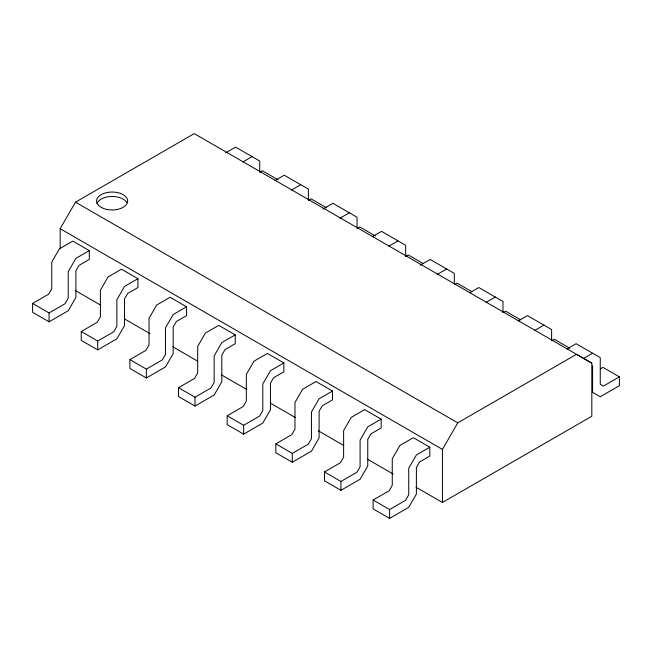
<?xml version="1.0" encoding="UTF-8"?>
<svg xmlns="http://www.w3.org/2000/svg" width="652" height="652" viewBox="0 0 652 652"><rect width="100%" height="100%" fill="white"/><g stroke="black" fill="none" stroke-linecap="round" stroke-linejoin="round"><path stroke-width="0.98" d="M60.18 248.73L60.18 228.697L75.502 202.161L194.239 133.611L591.82 363.148L591.82 416.229L442.439 502.472L416.017 487.215M442.439 502.472L442.439 449.399L457.761 422.855L576.498 354.305L591.82 363.148M225.551 152.927L235.608 147.124L259.732 161.052L259.732 171.892M89.291 250.612L75.885 258.355L68.224 271.623L68.224 298.233L65.045 303.726L49.071 312.952L32.6 303.441L32.6 312.292L49.071 321.803L68.224 310.743L75.885 297.475L75.885 270.865L79.055 265.364L89.291 259.455L89.291 250.612L72.82 241.101L59.413 248.844L51.752 262.112L51.752 288.722L48.582 294.223L32.6 303.441M242.862 161.949L252.079 156.627M259.895 172.218L262.414 170.759L278.021 179.773M275.03 180.522L284.248 175.209L308.38 189.137L308.38 199.977M137.931 278.697L124.524 286.44L116.863 299.708L116.863 326.318L113.692 331.811L97.718 341.037L81.247 331.526L81.247 340.377L97.718 349.888L116.863 338.828L124.524 325.56L124.524 298.95L127.702 293.449L137.931 287.54L137.931 278.697L121.459 269.186L108.053 276.929L100.4 290.197L100.4 316.807L97.221 322.3L81.247 331.526M291.501 190.034L300.719 184.712M308.543 200.303L311.061 198.844L326.668 207.858M322.838 209.096L332.895 203.285L357.027 217.222L357.027 228.061M186.578 306.782L173.171 314.525L165.51 327.793L165.51 354.403L162.34 359.896L146.358 369.122L129.887 359.611L129.887 368.462L146.358 377.964L165.51 366.913L173.171 353.645L173.171 327.035L176.342 321.534L186.578 315.625L186.578 306.782L170.107 297.271L156.7 305.014L149.039 318.282L149.039 344.892L145.869 350.385L129.887 359.611M340.148 218.118L349.366 212.797M357.182 228.387L359.708 226.929L375.307 235.934M372.325 236.692L381.542 231.37L405.666 245.307L405.666 256.146M235.225 334.867L221.819 342.61L214.158 355.878L214.158 382.488L210.979 387.981L195.005 397.207L178.534 387.695L178.534 396.546L195.005 406.049L214.158 394.998L221.819 381.73L221.819 355.12L224.989 349.619L235.225 343.71L235.225 334.867L218.754 325.356L205.347 333.099L197.686 346.367L197.686 372.977L194.516 378.47L178.534 387.695M388.796 246.203L398.013 240.881M405.829 256.472L408.348 255.013L423.091 263.522M420.132 265.266L430.181 259.455L454.314 273.392L454.314 284.231M283.864 362.952L270.458 370.695L262.797 383.963L262.797 410.573L259.626 416.066L243.652 425.291L227.181 415.78L227.181 424.631L243.652 434.134L262.797 423.083L270.458 409.815L270.458 383.205L273.636 377.704L283.864 371.795L283.864 362.952L267.393 353.441L253.987 361.184L246.334 374.452L246.334 401.061L243.155 406.555L227.181 415.78M437.435 274.288L446.653 268.966M454.477 284.557L456.995 283.098L471.73 291.607M469.611 292.862L478.829 287.54L502.961 301.477L502.961 312.316M332.512 391.037L319.105 398.779L311.444 412.048L311.444 438.657L308.274 444.151L292.292 453.376L275.82 443.865L275.82 452.716L292.292 462.219L311.444 451.168L319.105 437.899L319.105 411.29L322.275 405.788L332.512 399.88L332.512 391.037L316.041 381.526L302.634 389.268L294.973 402.537L294.973 429.146L291.803 434.639L275.82 443.865M486.082 302.373L495.3 297.051M503.116 312.642L505.642 311.183L520.377 319.692M518.258 320.947L527.476 315.625L551.6 329.562L551.6 340.401M381.159 419.122L367.752 426.864L360.091 440.133L360.091 466.742L356.913 472.235L340.939 481.461L324.468 471.95L324.468 480.801L340.939 490.304L360.091 479.253L367.752 465.984L367.752 439.375L370.923 433.873L381.159 427.965L381.159 419.122L364.688 409.611L351.281 417.353L343.62 430.622L343.62 457.231L340.45 462.724L324.468 471.95M534.73 330.458L543.947 325.136M551.763 340.727L554.281 339.268L569.889 348.274M566.898 349.032L576.115 343.71L600.247 357.646L600.247 384.256L603.418 386.09L619.4 376.864L619.4 385.707L600.247 396.766L592.587 392.341L592.587 365.731M429.798 447.207L416.392 454.949L408.731 468.217L408.731 494.827L405.56 500.32L389.586 509.546L373.115 500.035L373.115 508.886L389.586 518.389L408.731 507.337L416.392 494.069L416.392 467.46L419.57 461.958L429.798 456.05L429.798 447.207L413.327 437.696L399.92 445.438L392.268 458.706L392.268 485.316L389.089 490.809L373.115 500.035M583.369 358.543L592.587 353.221M600.41 368.812L602.929 367.353L619.4 376.864M75.502 202.161L457.761 422.855M60.18 228.697L442.439 449.399M75.151 290.417L100.693 305.16M124.475 318.893L150.017 333.645M172.919 346.864L197.58 361.102M221.362 374.835L246.904 389.578M270.686 403.311L295.348 417.549M318.249 430.768L343.791 445.52M367.573 459.244L393.115 473.996M389.586 509.546L389.586 518.389M340.939 481.461L340.939 490.304M292.292 453.376L292.292 462.219M243.652 425.291L243.652 434.134M195.005 397.207L195.005 406.049M146.358 369.122L146.358 377.964M97.718 341.037L97.718 349.888M49.071 312.952L49.071 321.803M96.944 203.611A15.518 8.957 0 0 1 111.247 196.48A15.518 8.957 0 0 1 126.871 202.617M101.81 207.695A15.518 8.957 0 0 0 127.336 202.821A15.518 8.957 0 0 0 107.27 192.495A15.518 8.957 0 0 0 101.81 207.695"/></g></svg>
